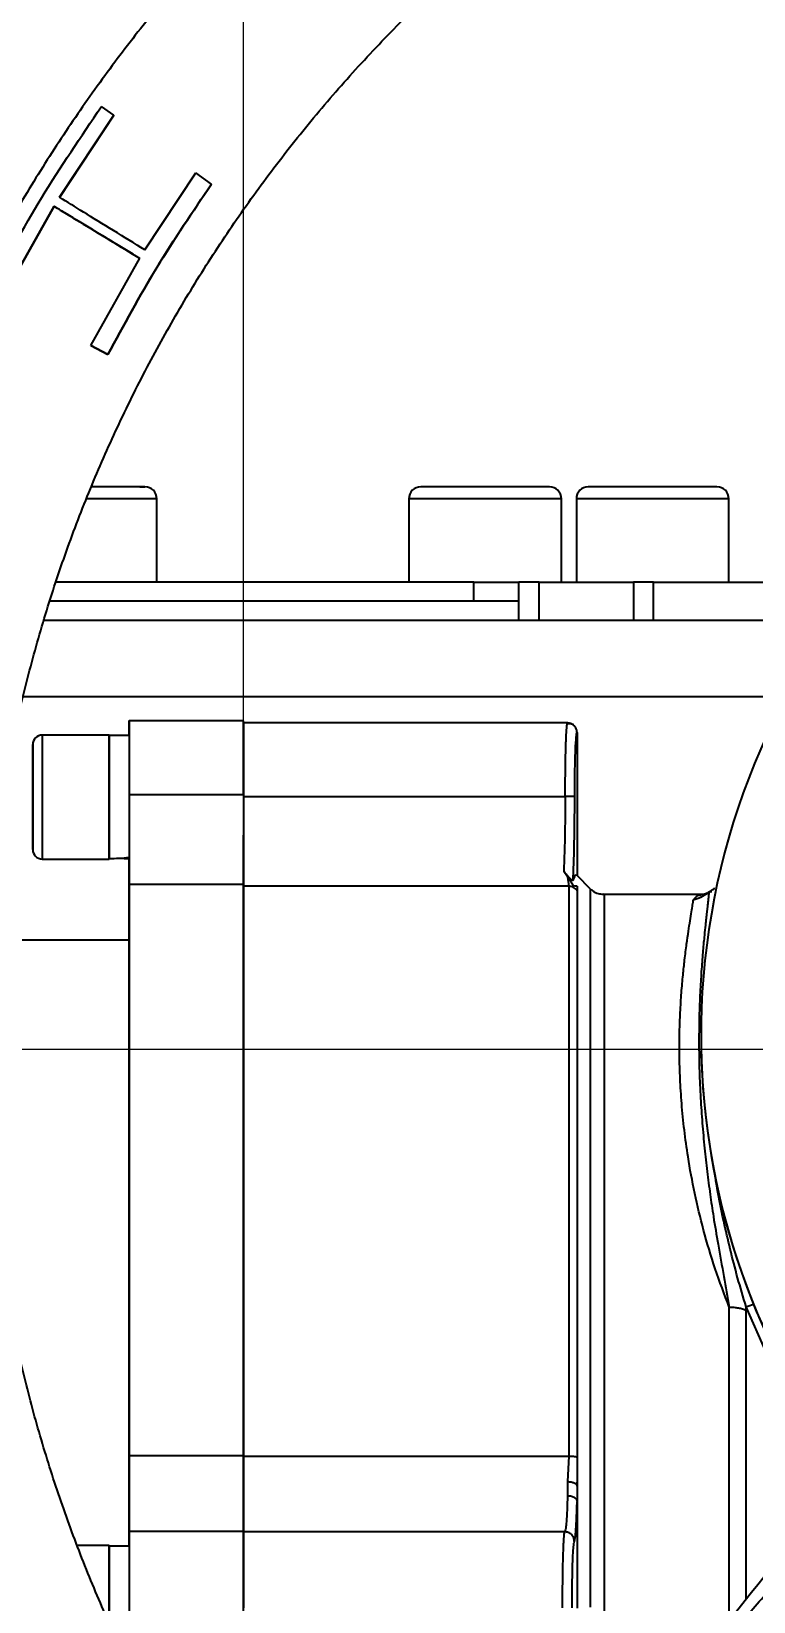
# Model space of a CAD drawing. Header units: millimetres. Extents: x 5659 to 7608, y 3628 to 5007.
# Drawn here: x 6334.6 to 6410.4, y 3950.8 to 4115.5 of the extents above; entities that cross this region are included whole.
import ezdxf

# ---------------------------------------------------------------- set-up
doc = ezdxf.new("R2010")
doc.units = ezdxf.units.MM
doc.layers.add('AM_5', color=3, linetype='Continuous', lineweight=25)
doc.styles.add('SLDTEXTSTYLE1', font='txt.shx', dxfattribs={"width": 0.7, "bigfont": 'gbcbig.shx'})
doc.dimstyles.new('SLDDIMSTYLE12$0', dxfattribs={"dimtxt": 12, "dimasz": 10, "dimexe": 0, "dimexo": 0.0625, "dimgap": 0.875, "dimtad": 1, "dimdec": 1, "dimlfac": 1.8, "dimrnd": 1e-09, "dimzin": 12, "dimdsep": 46, "dimtxsty": 'SLDTEXTSTYLE1', "dimcen": 0.09, "dimdle": 8.16, "dimclrd": 3, "dimclre": 3, "dimadec": 0, "dimazin": 3, "dimtfac": 1, "dimtdec": 1, "dimtofl": 0, "dimtmove": 0, "dimatfit": 3, "dimfxl": 0, "dimfrac": 2, "dimtolj": 1, "dimlwd": 5, "dimlwe": 5, "dimarcsym": 0})

# ---------------------------------------------------------------- blocks, each defined once
blk = doc.blocks.new('*D70')
at = {"layer": 'AM_5', "color": 3, "linetype": 'Continuous', "lineweight": 5, "transparency": 16777216}
for p, q in [((6356.85, 4043.24), (6356.85, 4184.45)), ((6469.77, 4184.45), (6366.85, 4184.45))]:
    blk.add_line(p, q, dxfattribs=at)
at = {"layer": 'AM_5', "color": 3, "lineweight": 5, "transparency": 16777216}
blk.add_line((6479.77, 4148.91), (6479.77, 4184.45), dxfattribs=at)
at = {"layer": 'AM_5', "color": 3, "transparency": 16777216}
for points in [[(6366.85, 4186.11), (6366.85, 4182.78), (6356.85, 4184.45)], [(6469.77, 4186.11), (6469.77, 4182.78), (6479.77, 4184.45)]]:
    blk.add_solid(points, dxfattribs=at)
at = {"layer": 'Defpoints', "color": 0, "transparency": 16777216}
for p in [(6356.85, 4184.45), (6479.77, 4148.85), (6356.85, 4043.18)]:
    blk.add_point(p, dxfattribs=at)
at = {"layer": 'AM_5', "color": 0, "transparency": 16777216, "insert": (6418.31, 4191.32), "char_height": 12, "attachment_point": 5, "style": 'SLDTEXTSTYLE1'}
blk.add_mtext('\\A1;123', dxfattribs=at)
blk = doc.blocks.new('*D71')
at = {"layer": 'AM_5', "color": 3, "linetype": 'Continuous', "lineweight": 5, "transparency": 16777216}
for p, q in [((6194.35, 3985.79), (6194.35, 4151.16)), ((6346.85, 4151.16), (6204.35, 4151.16))]:
    blk.add_line(p, q, dxfattribs=at)
at = {"layer": 'AM_5', "color": 3, "lineweight": 5, "transparency": 16777216}
blk.add_line((6356.85, 4040.96), (6356.85, 4151.16), dxfattribs=at)
at = {"layer": 'AM_5', "color": 3, "transparency": 16777216}
for points in [[(6204.35, 4152.82), (6204.35, 4149.49), (6194.35, 4151.16)], [(6346.85, 4152.82), (6346.85, 4149.49), (6356.85, 4151.16)]]:
    blk.add_solid(points, dxfattribs=at)
at = {"layer": 'Defpoints', "color": 0, "transparency": 16777216}
for p in [(6194.35, 4151.16), (6356.85, 4040.9), (6194.35, 3985.73)]:
    blk.add_point(p, dxfattribs=at)
at = {"layer": 'AM_5', "color": 0, "transparency": 16777216, "insert": (6275.6, 4158.03), "char_height": 12, "attachment_point": 5, "style": 'SLDTEXTSTYLE1'}
blk.add_mtext('\\A1;165', dxfattribs=at)
blk = doc.blocks.new('*D74')
at = {"layer": 'AM_5', "color": 3, "lineweight": 5, "transparency": 16777216}
blk.add_line((6435.56, 4008.71), (6285.22, 4008.71), dxfattribs=at)
at = {"layer": 'AM_5', "color": 3, "linetype": 'Continuous', "lineweight": 5, "transparency": 16777216}
for p, q in [((6285.22, 3998.71), (6285.22, 3777.09)), ((6414.85, 3767.09), (6285.22, 3767.09))]:
    blk.add_line(p, q, dxfattribs=at)
at = {"layer": 'AM_5', "color": 3, "transparency": 16777216}
for points in [[(6283.56, 3998.71), (6286.89, 3998.71), (6285.22, 4008.71)], [(6283.56, 3777.09), (6286.89, 3777.09), (6285.22, 3767.09)]]:
    blk.add_solid(points, dxfattribs=at)
at = {"layer": 'Defpoints', "color": 0, "transparency": 16777216}
for p in [(6435.62, 4008.71), (6285.22, 3767.09), (6414.92, 3767.09)]:
    blk.add_point(p, dxfattribs=at)
at = {"layer": 'AM_5', "color": 0, "transparency": 16777216, "insert": (6278.35, 3841), "char_height": 12, "attachment_point": 5, "rotation": 90, "style": 'SLDTEXTSTYLE1'}
blk.add_mtext('\\A1;245', dxfattribs=at)

msp = doc.modelspace()

# ---------------------------------------------------------------- linework, layer by layer
at = {"color": 7, "linetype": 'Continuous', "lineweight": 25}
for p, q in [((6343.248, 4106.689), (6341.959, 4107.594)), ((6337.561, 4098.074), (6343.248, 4106.689)), ((6343.248, 4106.687), (6337.561, 4098.071)), ((6343.248, 4106.689), (6343.248, 4106.687)), ((6346.514, 4092.56), (6351.843, 4100.634)), ((6353.505, 4099.46), (6351.843, 4100.634)), ((6353.505, 4099.46), (6353.505, 4099.454)), ((6331.567, 4087.511), (6336.985, 4097.132)), ((6336.985, 4097.13), (6331.567, 4087.509)), ((6336.985, 4097.13), (6336.985, 4097.132)), ((6340.838, 4082.549), (6345.974, 4091.678)), ((6340.838, 4082.544), (6340.838, 4082.549)), ((6340.838, 4082.549), (6342.631, 4081.586)), ((6342.631, 4081.58), (6340.838, 4082.544)), ((6342.631, 4081.586), (6342.631, 4081.58)), ((6347.774, 4066.465), (6340.381, 4066.465)), ((6347.774, 4057.715), (6347.774, 4066.465)), ((6374.201, 4066.465), (6374.201, 4057.715)), ((6390.201, 4066.465), (6374.201, 4066.465)), ((6390.201, 4057.715), (6390.201, 4066.465)), ((6391.774, 4066.465), (6391.774, 4057.715)), ((6407.774, 4066.465), (6391.774, 4066.465)), ((6407.774, 4057.715), (6407.774, 4066.465)), ((6381.005, 4057.715), (6337.17, 4057.715)), ((6381.005, 4055.715), (6381.005, 4057.715)), ((6381.005, 4057.715), (6385.736, 4057.715)), ((6385.736, 4053.715), (6385.736, 4057.715)), ((6387.857, 4057.715), (6385.736, 4057.715)), ((6387.857, 4053.715), (6387.857, 4057.715)), ((6387.857, 4057.715), (6397.757, 4057.715)), ((6397.757, 4057.715), (6397.757, 4053.715)), ((6399.878, 4057.715), (6397.757, 4057.715)), ((6399.878, 4053.715), (6399.878, 4057.715)), ((6399.878, 4057.715), (6415.417, 4057.715)), ((6381.005, 4055.715), (6336.521, 4055.715)), ((6385.736, 4055.715), (6381.005, 4055.715)), ((6333.731, 4045.715), (6413.786, 4045.715)), ((6356.851, 4043.181), (6344.851, 4043.181)), ((6390.854, 4042.948), (6356.851, 4042.948)), ((6390.806, 4042.795), (6390.851, 4042.948)), ((6391.305, 4042.841), (6391.229, 4042.836)), ((6342.751, 4041.681), (6335.751, 4041.681)), ((6344.851, 4041.621), (6342.751, 4041.621)), ((6391.851, 4041.948), (6391.851, 4026.948)), ((6334.751, 4035.181), (6334.751, 4038.181)), ((6334.751, 4038.181), (6334.751, 4038.181)), ((6334.751, 4038.181), (6334.751, 4035.181)), ((6334.751, 4035.181), (6334.751, 4032.181)), ((6334.751, 4032.181), (6334.751, 4035.181)), ((6334.751, 4035.181), (6334.751, 4035.181)), ((6344.851, 4035.461), (6356.851, 4035.461)), ((6356.851, 4035.246), (6390.605, 4035.246)), ((6334.751, 4032.181), (6334.751, 4032.181)), ((6342.751, 4030.841), (6342.751, 4028.741)), ((6335.751, 4028.681), (6342.751, 4028.681)), ((6344.851, 4028.741), (6344.851, 4028.856)), ((6390.446, 4027.417), (6390.851, 4026.862)), ((6390.851, 4026.862), (6390.918, 4026.765)), ((6390.851, 4026.862), (6390.851, 4026.786)), ((6390.851, 4026.786), (6390.985, 4025.827)), ((6390.918, 4026.765), (6391.452, 4025.854)), ((6393.266, 4025.534), (6391.848, 4026.952)), ((6356.851, 4026.025), (6344.852, 4026.025)), ((6390.985, 4025.827), (6356.851, 4025.827)), ((6404.826, 4024.948), (6394.68, 4024.948)), ((6405.763, 4025.257), (6405.85, 4025.264)), ((6405.85, 4025.264), (6405.972, 4025.274)), ((6406.063, 4025.484), (6406.055, 4025.378)), ((6344.851, 4020.181), (6329.856, 4020.181)), ((6404.852, 4010.406), (6404.852, 4010.393)), ((6409.584, 3981.378), (6409.583, 3981.708)), ((6411.665, 3977.048), (6409.583, 3981.708)), ((6344.852, 3966.114), (6356.852, 3966.114)), ((6356.852, 3966.044), (6390.986, 3966.044)), ((6390.986, 3966.044), (6390.852, 3963.392)), ((6391.852, 3965.94), (6391.852, 3962.919)), ((6391.776, 3963.1), (6391.852, 3962.919)), ((6391.783, 3963.092), (6391.853, 3963.294)), ((6391.852, 3962.919), (6391.852, 3963.291)), ((6391.852, 3962.919), (6391.852, 3961.313)), ((6391.852, 3961.313), (6391.852, 3950.113)), ((6356.852, 3958.176), (6344.852, 3958.176)), ((6390.563, 3958.126), (6356.852, 3958.126)), ((6342.752, 3956.681), (6339.44, 3956.681)), ((6344.852, 3956.621), (6342.752, 3956.621))]:
    msp.add_line(p, q, dxfattribs=at)
at = {"color": 7, "linetype": 'Continuous', "lineweight": 25, "flags": 128}
for points in [[(6344.851, 4041.621), (6344.851, 4042.423), (6344.851, 4042.989), (6344.851, 4043.181), (6344.851, 4042.989), (6344.851, 4042.423), (6344.851, 4041.51), (6344.851, 4040.293), (6344.851, 4038.831), (6344.851, 4037.195), (6344.851, 4035.461)], [(6356.851, 4035.461), (6356.851, 4037.195), (6356.851, 4038.831), (6356.851, 4040.293), (6356.851, 4041.51), (6356.851, 4042.423), (6356.851, 4042.989), (6356.851, 4043.181)], [(6335.751, 4041.681), (6335.751, 4041.582), (6335.751, 4041.149), (6335.751, 4040.395), (6335.751, 4039.359), (6335.751, 4038.098), (6335.751, 4036.68), (6335.751, 4035.181)], [(6342.751, 4041.681), (6342.751, 4041.582), (6342.751, 4041.149), (6342.751, 4040.395), (6342.751, 4039.359), (6342.751, 4038.098), (6342.751, 4036.68), (6342.751, 4035.181)], [(6342.751, 4028.741), (6342.751, 4028.917), (6342.751, 4029.436), (6342.751, 4030.268), (6342.751, 4031.37), (6342.751, 4032.68), (6342.751, 4034.126), (6342.751, 4035.63), (6342.751, 4037.11), (6342.751, 4038.484), (6342.751, 4039.678), (6342.751, 4040.625), (6342.751, 4041.275), (6342.751, 4041.592), (6342.751, 4041.621)], [(6335.751, 4035.181), (6335.751, 4033.682), (6335.751, 4032.264), (6335.751, 4031.003), (6335.751, 4029.967), (6335.751, 4029.213), (6335.751, 4028.78), (6335.751, 4028.681)], [(6342.751, 4035.181), (6342.751, 4033.682), (6342.751, 4032.264), (6342.751, 4031.003), (6342.751, 4029.967), (6342.751, 4029.213), (6342.751, 4028.78), (6342.751, 4028.681)], [(6344.851, 4035.461), (6344.851, 4033.814), (6344.851, 4032.222), (6344.851, 4030.728), (6344.851, 4029.374), (6344.851, 4028.198), (6344.851, 4027.231), (6344.852, 4026.5), (6344.852, 4026.025)], [(6356.851, 4035.461), (6356.851, 4033.814), (6356.851, 4032.222), (6356.851, 4030.728), (6356.851, 4029.374), (6356.851, 4028.198), (6356.851, 4027.231), (6356.851, 4026.5), (6356.851, 4026.025)], [(6344.851, 4026.025), (6344.851, 4026.5), (6344.851, 4027.231), (6344.851, 4028.198), (6344.851, 4028.741)], [(6344.851, 4020.181), (6344.851, 4021.221), (6344.851, 4023.163), (6344.851, 4024.767), (6344.851, 4026.025)], [(6344.852, 4026.025), (6344.852, 4024.767), (6344.852, 4023.163), (6344.852, 4021.221), (6344.852, 4018.951), (6344.852, 4016.362), (6344.852, 4013.467), (6344.852, 4010.28), (6344.852, 4006.814), (6344.852, 4003.086), (6344.852, 3999.113), (6344.852, 3994.914), (6344.852, 3990.508), (6344.852, 3985.915), (6344.852, 3981.157), (6344.852, 3976.256), (6344.852, 3971.234), (6344.852, 3966.114)], [(6356.852, 3966.114), (6356.852, 3971.234), (6356.852, 3976.256), (6356.852, 3981.157), (6356.852, 3985.915), (6356.852, 3990.508), (6356.852, 3994.914), (6356.852, 3999.113), (6356.852, 4003.086), (6356.852, 4006.814), (6356.852, 4010.28), (6356.852, 4013.467), (6356.852, 4016.362), (6356.852, 4018.951), (6356.852, 4021.221), (6356.852, 4023.163), (6356.852, 4024.767), (6356.851, 4026.025)], [(6390.985, 4025.827), (6390.986, 4024.579), (6390.986, 4022.986), (6390.986, 4021.055), (6390.986, 4018.795), (6390.986, 4016.216), (6390.986, 4013.331), (6390.986, 4010.152), (6390.986, 4006.694), (6390.986, 4002.975), (6390.986, 3999.009), (6390.986, 3994.817), (6390.986, 3990.417), (6390.986, 3985.83), (6390.986, 3981.077), (6390.986, 3976.179), (6390.986, 3971.161), (6390.986, 3966.044)], [(6391.851, 4025.849), (6391.851, 4025.791), (6391.851, 4025.73), (6391.851, 4025.669), (6391.851, 4025.605), (6391.851, 4025.541), (6391.851, 4025.474), (6391.851, 4025.407), (6391.851, 4025.337)], [(6391.851, 4025.337), (6391.852, 4024.098), (6391.852, 4022.515), (6391.852, 4020.596), (6391.852, 4018.351), (6391.852, 4015.788), (6391.852, 4012.922), (6391.852, 4009.763), (6391.852, 4006.328), (6391.852, 4002.632), (6391.852, 3998.693), (6391.852, 3994.527), (6391.852, 3990.156), (6391.852, 3985.598), (6391.852, 3980.876), (6391.852, 3976.01), (6391.852, 3971.024), (6391.852, 3965.94)], [(6393.266, 3950.227), (6393.266, 3955.38), (6393.266, 3960.507), (6393.266, 3965.585), (6393.266, 3970.59), (6393.266, 3975.499), (6393.266, 3980.289), (6393.266, 3984.939), (6393.266, 3989.425), (6393.266, 3993.727), (6393.266, 3997.826), (6393.266, 4001.702), (6393.266, 4005.338), (6393.266, 4008.715), (6393.266, 4011.819), (6393.266, 4014.635), (6393.266, 4017.151), (6393.266, 4019.353), (6393.266, 4021.232), (6393.266, 4022.78), (6393.266, 4023.989), (6393.266, 4024.853), (6393.266, 4025.369), (6393.266, 4025.534)], [(6394.68, 4024.948), (6394.68, 4024.91), (6394.68, 4024.57), (6394.68, 4023.882), (6394.68, 4022.848), (6394.68, 4021.472), (6394.68, 4019.763), (6394.68, 4017.727), (6394.68, 4015.374), (6394.68, 4012.715), (6394.68, 4009.762), (6394.68, 4006.53), (6394.68, 4003.033), (6394.68, 3999.288), (6394.68, 3995.313), (6394.68, 3991.125), (6394.68, 3986.744), (6394.68, 3982.192), (6394.68, 3977.489), (6394.68, 3972.657), (6394.68, 3967.718), (6394.68, 3962.697), (6394.68, 3957.616), (6394.68, 3952.499), (6394.68, 3947.371)], [(6344.852, 3956.621), (6344.852, 3960.143), (6344.852, 3965.061), (6344.852, 3969.902), (6344.852, 3974.643), (6344.852, 3979.26), (6344.852, 3983.728), (6344.852, 3988.026), (6344.852, 3992.13), (6344.852, 3996.021), (6344.852, 3999.678), (6344.852, 4003.083), (6344.852, 4006.219), (6344.852, 4009.069), (6344.852, 4011.618), (6344.852, 4013.855), (6344.852, 4015.767), (6344.852, 4017.345), (6344.852, 4018.581), (6344.851, 4019.468), (6344.851, 4020.003), (6344.851, 4020.181)], [(6407.816, 3948.856), (6407.816, 3951.861), (6407.816, 3956.994), (6407.816, 3962.094), (6407.816, 3967.137), (6407.816, 3972.099), (6407.816, 3976.957), (6407.816, 3981.688)], [(6409.584, 3951.076), (6409.584, 3951.084), (6409.584, 3956.296), (6409.584, 3961.476), (6409.584, 3966.6), (6409.584, 3971.641), (6409.584, 3976.576), (6409.584, 3981.378)], [(6344.852, 3966.114), (6344.852, 3964.524), (6344.852, 3963.035), (6344.852, 3961.687), (6344.852, 3960.518), (6344.852, 3959.559), (6344.852, 3958.837), (6344.852, 3958.371), (6344.852, 3958.176)], [(6356.852, 3966.114), (6356.852, 3964.524), (6356.852, 3963.035), (6356.852, 3961.687), (6356.852, 3960.518), (6356.852, 3959.559), (6356.852, 3958.837), (6356.852, 3958.371), (6356.852, 3958.176)], [(6390.852, 3963.392), (6390.852, 3963.199), (6390.852, 3963.009), (6390.852, 3962.822), (6390.852, 3962.637), (6390.852, 3962.454), (6390.852, 3962.275), (6390.852, 3962.098), (6390.852, 3961.924)], [(6344.852, 3958.176), (6344.852, 3957.923), (6344.852, 3957.3), (6344.852, 3956.334), (6344.852, 3955.074), (6344.852, 3953.58), (6344.852, 3951.922), (6344.852, 3950.181), (6344.852, 3948.44), (6344.852, 3946.782), (6344.852, 3945.288), (6344.852, 3944.207)], [(6356.852, 3942.186), (6356.852, 3942.439), (6356.852, 3943.062), (6356.852, 3944.027), (6356.852, 3945.288), (6356.852, 3946.782), (6356.852, 3948.44), (6356.852, 3950.181), (6356.852, 3951.922), (6356.852, 3953.58), (6356.852, 3955.074), (6356.852, 3956.334), (6356.852, 3957.3), (6356.852, 3957.923), (6356.852, 3958.176)], [(6342.752, 3956.681), (6342.752, 3956.637), (6342.752, 3956.289), (6342.752, 3955.612), (6342.752, 3954.642), (6342.752, 3953.431), (6342.752, 3952.045), (6342.752, 3950.559), (6342.752, 3949.052), (6342.752, 3948.608)], [(6342.752, 3948.625), (6342.752, 3949.572), (6342.752, 3951.078), (6342.752, 3952.534), (6342.752, 3953.862), (6342.752, 3954.988), (6342.752, 3955.852), (6342.752, 3956.406), (6342.752, 3956.619), (6342.752, 3956.621)]]:
    msp.add_lwpolyline(points, dxfattribs=at)
at = {"color": 7, "linetype": 'Continuous', "lineweight": 25}
for centre, radius, start, end in [((6346.524, 4066.465), 1.25, 0, 90), ((6375.451, 4066.465), 1.25, 90, 180), ((6388.951, 4066.465), 1.25, 0, 90), ((6393.024, 4066.465), 1.25, 90, 180), ((6406.524, 4066.465), 1.25, 0, 90), ((6479.852, 4010.215), 75, 130.5515, 212.46111), ((6335.751, 4040.681), 1, 90, 180), ((6335.751, 4029.681), 1, 180, 270), ((6479.852, 4010.202), 75, 179.85416, 214.67082), ((6398.546, 4011), 31.302, 290.645, 292.15846)]:
    msp.add_arc(centre, radius, start, end, dxfattribs=at)
for centre, start_param, end_param in [((6342.751, 4035.181), 4.712389, 4.9017857), ((6344.851, 4035.181), 4.6181166, 4.712389)]:
    msp.add_ellipse(centre, major_axis=(11.154, 0), ratio=0.5773485, start_param=start_param, end_param=end_param, dxfattribs=at)
for points, knots in [([(6479.419, 3839.983), (6481.979, 3840.008), (6485.56, 3840.043), (6490.829, 3840.322), (6495.293, 3840.657), (6500.609, 3841.223), (6506.178, 3841.996), (6511.992, 3843.006), (6517.963, 3844.262), (6524.039, 3845.773), (6530.177, 3847.543), (6536.342, 3849.578), (6542.506, 3851.877), (6548.643, 3854.442), (6554.731, 3857.273), (6560.75, 3860.366), (6566.683, 3863.721), (6572.512, 3867.333), (6578.222, 3871.199), (6583.797, 3875.313), (6589.225, 3879.67), (6594.49, 3884.264), (6599.582, 3889.089), (6604.487, 3894.137), (6609.193, 3899.4), (6613.691, 3904.87), (6617.969, 3910.538), (6622.018, 3916.395), (6625.828, 3922.432), (6629.389, 3928.637), (6632.695, 3935.002), (6635.735, 3941.515), (6638.505, 3948.164), (6640.995, 3954.938), (6643.2, 3961.826), (6645.115, 3968.815), (6646.734, 3975.892), (6648.051, 3983.046), (6649.064, 3990.263), (6649.769, 3997.53), (6650.162, 4004.834), (6650.241, 4012.162), (6650.004, 4019.5), (6649.449, 4026.835), (6648.577, 4034.153), (6647.387, 4041.44), (6645.879, 4048.682), (6644.054, 4055.867), (6641.913, 4062.98), (6639.459, 4070.007), (6636.695, 4076.936), (6633.622, 4083.752), (6630.245, 4090.443), (6626.567, 4096.995), (6622.594, 4103.395), (6618.329, 4109.63), (6613.777, 4115.688), (6608.945, 4121.556), (6603.838, 4127.223), (6598.462, 4132.675), (6593.015, 4137.723), (6587.542, 4142.375), (6582.083, 4146.645), (6576.458, 4150.687), (6570.677, 4154.495), (6564.75, 4158.064), (6558.687, 4161.386), (6552.501, 4164.456), (6546.205, 4167.269), (6539.811, 4169.821), (6533.336, 4172.107), (6526.798, 4174.124), (6520.223, 4175.866), (6513.65, 4177.331), (6507.157, 4178.513), (6500.867, 4179.41), (6495.343, 4179.993), (6490.461, 4180.361), (6485.636, 4180.6), (6479.662, 4180.718), (6474.145, 4180.607), (6468.876, 4180.335), (6464.412, 4179.998), (6459.096, 4179.433), (6453.527, 4178.66), (6447.713, 4177.65), (6441.742, 4176.393), (6435.666, 4174.883), (6429.528, 4173.112), (6423.363, 4171.078), (6417.199, 4168.778), (6411.062, 4166.213), (6404.974, 4163.383), (6398.955, 4160.289), (6393.022, 4156.934), (6387.193, 4153.322), (6381.483, 4149.457), (6375.907, 4145.343), (6370.48, 4140.985), (6365.214, 4136.391), (6360.123, 4131.567), (6355.218, 4126.519), (6350.511, 4121.256), (6346.014, 4115.786), (6341.735, 4110.118), (6337.687, 4104.261), (6333.877, 4098.224), (6330.315, 4092.018), (6327.011, 4085.653), (6323.968, 4079.141), (6321.206, 4072.49), (6318.869, 4066.208), (6317.59, 4062.103), (6317.027, 4060.294)], [0, 0, 0, 0, 0.0102074, 0.014274, 0.021037, 0.0280561, 0.0355867, 0.0434511, 0.0515783, 0.0599113, 0.0684099, 0.0770439, 0.085791, 0.0946336, 0.1035582, 0.112554, 0.1216124, 0.1307262, 0.1398897, 0.1490979, 0.1583469, 0.1676331, 0.1769537, 0.1863062, 0.1956884, 0.2050985, 0.2145348, 0.2239961, 0.233481, 0.2429885, 0.2525178, 0.262068, 0.2716385, 0.2812287, 0.2908382, 0.3004664, 0.3101132, 0.3197782, 0.3294613, 0.3391624, 0.3488814, 0.3586183, 0.3683733, 0.3781464, 0.387938, 0.3977483, 0.4075776, 0.4174265, 0.4272956, 0.4371854, 0.4470968, 0.4570307, 0.4669882, 0.4769704, 0.486979, 0.4970156, 0.5070822, 0.5171812, 0.5273154, 0.5374882, 0.5477037, 0.5569145, 0.5661226, 0.5753266, 0.5845258, 0.5937191, 0.6029052, 0.6120821, 0.6212471, 0.6303962, 0.6395236, 0.6486197, 0.6576679, 0.6666375, 0.6754633, 0.6839789, 0.6919633, 0.6976055, 0.7035012, 0.7112199, 0.7214273, 0.7254939, 0.7322569, 0.739276, 0.7468066, 0.754671, 0.7627982, 0.7711312, 0.7796298, 0.7882638, 0.7970109, 0.8058535, 0.8147781, 0.8237739, 0.8328323, 0.8419461, 0.8511096, 0.8603178, 0.8695668, 0.878853, 0.8881736, 0.8975261, 0.9069083, 0.9163184, 0.9257547, 0.935216, 0.9447009, 0.9542084, 0.9637377, 0.9732879, 0.9828584, 0.9924486, 1, 1, 1, 1]), ([(6371.268, 3906.391), (6370.307, 3907.391), (6367.818, 3909.984), (6364.036, 3914.397), (6359.905, 3919.6), (6356.004, 3925.005), (6352.334, 3930.592), (6348.908, 3936.353), (6345.734, 3942.276), (6342.82, 3948.352), (6340.176, 3954.566), (6337.807, 3960.909), (6335.723, 3967.366), (6333.928, 3973.925), (6332.428, 3980.573), (6331.229, 3987.297), (6330.335, 3994.083), (6329.749, 4000.917), (6329.476, 4007.785), (6329.517, 4014.672), (6329.874, 4021.565), (6330.55, 4028.449), (6331.543, 4035.309), (6332.854, 4042.131), (6334.483, 4048.9), (6336.429, 4055.602), (6338.689, 4062.221), (6341.261, 4068.745), (6344.142, 4075.158), (6347.328, 4081.445), (6350.816, 4087.594), (6354.601, 4093.59), (6358.677, 4099.419), (6363.04, 4105.068), (6367.684, 4110.524), (6372.603, 4115.773), (6377.612, 4120.629), (6382.667, 4125.101), (6387.726, 4129.199), (6392.952, 4133.075), (6398.346, 4136.706), (6402.822, 4139.504), (6405.547, 4141), (6406.373, 4141.454)], [0, 0, 0, 0, 0.0151775, 0.0393292, 0.0635604, 0.0878663, 0.1122429, 0.1366868, 0.161195, 0.1857649, 0.2103945, 0.2350819, 0.2598255, 0.2846241, 0.3094766, 0.3343824, 0.3593409, 0.3843518, 0.409415, 0.4345306, 0.4596989, 0.4849206, 0.5101965, 0.5355275, 0.5609152, 0.5863611, 0.6118672, 0.6374358, 0.6630699, 0.6887726, 0.714548, 0.7404006, 0.7663359, 0.7923603, 0.8184816, 0.8447092, 0.8710544, 0.8948026, 0.918543, 0.942272, 0.9659875, 0.9896862, 1, 1, 1, 1]), ([(6330.177, 4088.252), (6331.964, 4091.548), (6335.565, 4098.194), (6339.816, 4104.444), (6341.959, 4107.594)], [0, 0, 0, 0, 0.4959948, 1, 1, 1, 1]), ([(6342.631, 4081.586), (6344.288, 4084.65), (6347.61, 4090.792), (6351.537, 4096.566), (6353.505, 4099.46)], [0, 0, 0, 0, 0.498853, 1, 1, 1, 1]), ([(6353.505, 4099.454), (6351.542, 4096.567), (6347.614, 4090.793), (6344.292, 4084.651), (6342.631, 4081.58)], [0, 0, 0, 0, 0.4999997, 1, 1, 1, 1]), ([(6336.985, 4097.132), (6337.844, 4096.611), (6339.563, 4095.571), (6342.797, 4093.608), (6344.936, 4092.308), (6345.974, 4091.678)], [0, 0, 0, 0, 0.3398837, 0.6797674, 1, 1, 1, 1]), ([(6345.974, 4091.673), (6345.046, 4092.237), (6343.19, 4093.367), (6340.274, 4095.137), (6338.213, 4096.386), (6337.237, 4096.977), (6336.985, 4097.13)], [0, 0, 0, 0, 0.2986442, 0.5972884, 0.8959326, 1, 1, 1, 1]), ([(6346.514, 4092.56), (6345.415, 4093.238), (6343.218, 4094.593), (6340.016, 4096.565), (6338.363, 4097.581), (6337.561, 4098.074)], [0, 0, 0, 0, 0.3399037, 0.6798075, 1, 1, 1, 1]), ([(6345.98, 4067.715), (6346.131, 4067.715), (6346.442, 4067.715), (6346.569, 4067.715), (6346.43, 4067.715), (6345.893, 4067.715), (6344.663, 4067.715), (6342.846, 4067.715), (6341.516, 4067.715), (6340.98, 4067.715), (6340.89, 4067.715)], [0, 0, 0, 0, 0.07145212, 0.14636661, 0.2212811, 0.29463884, 0.43091107, 0.56718331, 0.64054105, 0.65515156, 0.65515156, 0.65515156, 0.65515156]), ([(6345.98, 4067.715), (6346.135, 4067.715), (6346.453, 4067.715), (6346.5, 4067.715), (6346.524, 4067.715)], [0, 0, 0, 0, 0.48817227, 1, 1, 1, 1]), ([(6382.201, 4067.715), (6380.41, 4067.715), (6378.693, 4067.715), (6376.162, 4067.715), (6375.451, 4067.715), (6375.451, 4067.715)], [0, 0, 0, 0, 0.5, 0.5, 1, 1, 1, 1]), ([(6388.951, 4067.715), (6388.951, 4067.715), (6388.239, 4067.715), (6385.708, 4067.715), (6383.991, 4067.715), (6382.201, 4067.715)], [0, 0, 0, 0, 0.5, 0.5, 1, 1, 1, 1]), ([(6406.524, 4067.715), (6403.603, 4067.715), (6402.4, 4067.715), (6399.782, 4067.715), (6398.424, 4067.715), (6395.958, 4067.715), (6394.903, 4067.715), (6393.42, 4067.715), (6393.024, 4067.715), (6393.024, 4067.715)], [0, 0, 0, 0, 0.25, 0.25, 0.5, 0.5, 0.75, 0.75, 1, 1, 1, 1]), ([(6335.903, 4053.715), (6337.277, 4053.715), (6342.356, 4053.715), (6351.083, 4053.715), (6361.973, 4053.715), (6372.581, 4053.715), (6382.914, 4053.715), (6392.941, 4053.715), (6400.295, 4053.715), (6404.158, 4053.715), (6404.906, 4053.715), (6404.906, 4053.715), (6404.906, 4053.715), (6404.906, 4053.715), (6408.721, 4053.715), (6412.536, 4053.715), (6416.35, 4053.715)], [0.53953641, 0.53953641, 0.53953641, 0.53953641, 0.56595073, 0.63717085, 0.70731845, 0.77672255, 0.84532766, 0.91392969, 0.98333386, 1, 1, 1, 1.00000011, 1.00000011, 1.00000011, 1.08499559, 1.08499559, 1.08499559, 1.08499559]), ([(6356.851, 4039.181), (6356.851, 4039.71), (6356.851, 4041.115), (6356.851, 4042.526), (6356.851, 4043.152), (6356.851, 4042.556), (6356.851, 4040.859), (6356.851, 4038.302), (6356.851, 4036.264), (6356.851, 4035.246)], [0, 0, 0, 0, 0.0913546, 0.2427955, 0.3942364, 0.5456773, 0.6971182, 0.8485591, 1, 1, 1, 1]), ([(6390.605, 4035.246), (6390.61, 4036.245), (6390.617, 4037.768), (6390.648, 4039.57), (6390.675, 4040.624), (6390.703, 4041.394), (6390.73, 4041.955), (6390.761, 4042.425), (6390.787, 4042.739), (6390.803, 4042.785), (6390.806, 4042.795)], [0, 0, 0, 0, 0.2760057, 0.4208286, 0.5697938, 0.6577349, 0.7519319, 0.8523835, 0.9699543, 1, 1, 1, 1]), ([(6391.46, 4042.742), (6391.351, 4042.803), (6391.132, 4042.924), (6390.904, 4042.852), (6390.79, 4042.817)], [0, 0, 0, 0, 0.5000607, 1, 1, 1, 1]), ([(6391.851, 4041.948), (6391.846, 4042.031), (6391.836, 4042.167), (6391.751, 4042.411), (6391.61, 4042.623), (6391.404, 4042.79), (6391.167, 4042.915), (6390.975, 4042.935), (6390.851, 4042.948)], [0, 0, 0, 0, 0.1588789, 0.2582631, 0.4929187, 0.6354431, 0.7631225, 1, 1, 1, 1]), ([(6391.605, 4035.209), (6391.609, 4036.108), (6391.619, 4037.905), (6391.676, 4040.135), (6391.757, 4041.676), (6391.82, 4041.857), (6391.851, 4041.948)], [0, 0, 0, 0, 0.2501077, 0.500057, 0.7500217, 1, 1, 1, 1]), ([(6334.751, 4035.181), (6334.751, 4035.873), (6334.751, 4036.937), (6334.751, 4038.218), (6334.751, 4039.098), (6334.751, 4039.812), (6334.751, 4040.477), (6334.751, 4040.814), (6334.751, 4040.477), (6334.751, 4039.812), (6334.751, 4039.098), (6334.751, 4038.218), (6334.751, 4036.937), (6334.751, 4035.873), (6334.751, 4035.181)], [0, 0, 0, 0, 0.1197284, 0.1841803, 0.25, 0.3158197, 0.3802716, 0.5, 0.6197284, 0.6841803, 0.75, 0.8158197, 0.8802716, 1, 1, 1, 1]), ([(6334.751, 4035.181), (6334.751, 4034.489), (6334.751, 4033.425), (6334.751, 4032.144), (6334.751, 4031.264), (6334.751, 4030.55), (6334.751, 4029.885), (6334.751, 4029.548), (6334.751, 4029.885), (6334.751, 4030.55), (6334.751, 4031.264), (6334.751, 4032.144), (6334.751, 4033.425), (6334.751, 4034.489), (6334.751, 4035.181)], [0, 0, 0, 0, 0.1197284, 0.1841803, 0.25, 0.3158197, 0.3802716, 0.5, 0.6197284, 0.6841803, 0.75, 0.8158197, 0.8802716, 1, 1, 1, 1]), ([(6390.605, 4035.246), (6390.602, 4034.475), (6390.596, 4032.939), (6390.563, 4030.835), (6390.512, 4028.905), (6390.469, 4027.934), (6390.446, 4027.417)], [0, 0, 0, 0, 0.2506921, 0.4999756, 0.7341816, 1, 1, 1, 1]), ([(6391.605, 4035.209), (6391.587, 4035.213), (6391.55, 4035.223), (6391.316, 4035.235), (6390.984, 4035.244), (6390.728, 4035.245), (6390.605, 4035.246)], [0, 0, 0, 0, 0.2411176, 0.5007863, 0.7600163, 1, 1, 1, 1]), ([(6391.435, 4026.471), (6391.461, 4027.056), (6391.509, 4028.124), (6391.56, 4030.287), (6391.595, 4032.621), (6391.602, 4034.352), (6391.605, 4035.209)], [0, 0, 0, 0, 0.273586, 0.4989614, 0.7520122, 1, 1, 1, 1]), ([(6356.851, 4025.759), (6356.851, 4026.097), (6356.851, 4026.773), (6356.851, 4028.77), (6356.851, 4030.468), (6356.851, 4031.181)], [0, 0, 0, 0, 0.3672319, 0.7344637, 1, 1, 1, 1]), ([(6391.435, 4026.471), (6391.419, 4026.452), (6391.396, 4026.424), (6391.288, 4026.477), (6391.213, 4026.536), (6391.17, 4026.573), (6391.124, 4026.615), (6391.071, 4026.666), (6391.013, 4026.726), (6390.918, 4026.83), (6390.704, 4027.082), (6390.557, 4027.273), (6390.446, 4027.417)], [0, 0, 0, 0, 0.2758897, 0.3906432, 0.4181773, 0.4457112, 0.473391, 0.5004309, 0.5336748, 0.5731897, 0.6768135, 1, 1, 1, 1]), ([(6390.918, 4026.765), (6390.913, 4026.769), (6390.904, 4026.776), (6390.889, 4026.784), (6390.877, 4026.787), (6390.868, 4026.788), (6390.859, 4026.788), (6390.854, 4026.787), (6390.851, 4026.786)], [0, 0, 0, 0, 0.3414904, 0.6007021, 0.7070146, 0.8042158, 0.8993656, 1, 1, 1, 1]), ([(6391.844, 4026.948), (6391.777, 4026.982), (6391.641, 4027.052), (6391.504, 4026.667), (6391.435, 4026.471)], [0, 0, 0, 0, 0.4907872, 1, 1, 1, 1]), ([(6356.851, 4007.219), (6356.851, 4008.046), (6356.851, 4010.577), (6356.851, 4014.222), (6356.851, 4018.134), (6356.851, 4021.372), (6356.851, 4024.004), (6356.851, 4025.174), (6356.851, 4025.759)], [0, 0, 0, 0, 0.0885631, 0.2708505, 0.4531379, 0.6354253, 0.8177126, 1, 1, 1, 1]), ([(6391.851, 4025.849), (6391.831, 4025.85), (6391.796, 4025.852), (6391.555, 4025.853), (6391.452, 4025.854)], [0, 0, 0, 0, 0.5721967, 1, 1, 1, 1]), ([(6394.686, 4024.98), (6394.54, 4024.977), (6394.176, 4024.969), (6393.706, 4025.164), (6393.448, 4025.388), (6393.354, 4025.47)], [0, 0, 0, 0, 0.2989295, 0.743168, 1, 1, 1, 1]), ([(6404.047, 4024.415), (6404.315, 4024.495), (6404.856, 4024.655), (6405.303, 4024.955), (6405.528, 4025.106)], [0, 0, 0, 0, 0.49602756, 1, 1, 1, 1]), ([(6404.047, 4024.415), (6404.201, 4024.58), (6404.49, 4024.89), (6404.719, 4024.922), (6404.826, 4024.937)], [0, 0, 0, 0, 0.5314607, 1, 1, 1, 1]), ([(6405.666, 4025.2), (6405.663, 4025.145), (6405.657, 4025.032), (6405.637, 4024.789), (6405.607, 4024.48), (6405.567, 4024.097), (6405.516, 4023.633), (6405.456, 4023.082), (6405.387, 4022.457), (6405.302, 4021.673), (6405.192, 4020.603), (6405.051, 4019.097), (6404.9, 4017.204), (6404.764, 4015.002), (6404.661, 4012.461), (6404.621, 4009.595), (6404.665, 4006.596), (6404.787, 4003.736), (6404.97, 4001.034), (6405.203, 3998.462), (6405.482, 3995.96), (6405.795, 3993.566), (6406.172, 3991.025), (6406.652, 3988.158), (6407.23, 3984.987), (6407.625, 3982.763), (6407.816, 3981.688)], [0, 0, 0, 0, 0.0257976, 0.0525021, 0.0801114, 0.1086272, 0.1380565, 0.1683988, 0.199647, 0.2289254, 0.270324, 0.3238538, 0.3815482, 0.4374253, 0.4959393, 0.5596207, 0.6187306, 0.6691438, 0.7133369, 0.7562168, 0.7942673, 0.8305957, 0.8651667, 0.9070886, 0.9551301, 1, 1, 1, 1]), ([(6405.674, 4025.214), (6405.558, 4025.142), (6405.291, 4024.976), (6404.994, 4024.958), (6404.825, 4024.949)], [0, 0, 0, 0, 0.4312617, 1, 1, 1, 1]), ([(6405.528, 4025.106), (6405.548, 4025.121), (6405.574, 4025.14), (6405.624, 4025.173), (6405.649, 4025.189), (6405.66, 4025.197), (6405.666, 4025.2)], [0, 0, 0, 0, 0.6302652, 0.8372339, 0.9218731, 1, 1, 1, 1]), ([(6405.763, 4025.257), (6405.747, 4025.248), (6405.714, 4025.229), (6405.682, 4025.21), (6405.666, 4025.2)], [0, 0, 0, 0, 0.50159174, 1, 1, 1, 1]), ([(6406.286, 4025.584), (6406.223, 4025.564), (6406.146, 4025.54), (6405.967, 4025.398), (6405.9, 4025.347), (6405.854, 4025.314), (6405.82, 4025.292), (6405.79, 4025.273), (6405.772, 4025.262), (6405.763, 4025.257)], [0, 0, 0, 0, 0.6868052, 0.8406552, 0.9106307, 0.9556871, 0.9798152, 0.9899237, 1, 1, 1, 1]), ([(6407.816, 3981.688), (6407.306, 3983.034), (6406.275, 3985.755), (6405.094, 3989.744), (6404.149, 3993.67), (6403.509, 3997.159), (6403.078, 4000.294), (6402.808, 4003.038), (6402.648, 4005.662), (6402.58, 4008.175), (6402.593, 4010.484), (6402.671, 4012.672), (6402.795, 4014.676), (6402.955, 4016.509), (6403.141, 4018.22), (6403.338, 4019.76), (6403.535, 4021.118), (6403.71, 4022.243), (6403.859, 4023.171), (6403.978, 4023.916), (6404.025, 4024.252), (6404.047, 4024.415)], [0, 0, 0, 0, 0.061871, 0.1250645, 0.1864714, 0.2501378, 0.2985674, 0.3490617, 0.3985754, 0.4478077, 0.5000979, 0.5463983, 0.5979911, 0.6485796, 0.6949368, 0.750549, 0.802481, 0.8511011, 0.9012638, 0.9521004, 1, 1, 1, 1]), ([(6356.852, 3954.181), (6356.852, 3955.968), (6356.852, 3960.903), (6356.852, 3968.843), (6356.852, 3977.812), (6356.852, 3986.3), (6356.852, 3994.167), (6356.852, 4001.277), (6356.852, 4007.51), (6356.852, 4012.755), (6356.852, 4016.933), (6356.852, 4019.94), (6356.851, 4021.831), (6356.851, 4022.056), (6356.851, 4022.167)], [0, 0, 0, 0, 0.0491193, 0.1356914, 0.2222635, 0.3088355, 0.3954076, 0.4819796, 0.5685517, 0.6551237, 0.7416958, 0.8282679, 0.9148399, 1, 1, 1, 1]), ([(6309.549, 4011.475), (6309.533, 4010.483), (6309.477, 4007.044), (6309.713, 4001.155), (6310.252, 3993.821), (6311.128, 3986.503), (6312.318, 3979.216), (6313.826, 3971.973), (6315.651, 3964.789), (6317.791, 3957.676), (6320.245, 3950.648), (6323.01, 3943.72), (6326.083, 3936.903), (6329.46, 3930.213), (6333.138, 3923.661), (6337.111, 3917.261), (6341.376, 3911.026), (6345.927, 3904.967), (6350.759, 3899.099), (6355.866, 3893.433), (6361.243, 3887.98), (6366.69, 3882.933), (6372.163, 3878.28), (6377.621, 3874.011), (6383.246, 3869.969), (6389.028, 3866.16), (6394.955, 3862.592), (6401.018, 3859.27), (6407.203, 3856.2), (6413.5, 3853.386), (6419.894, 3850.834), (6426.369, 3848.548), (6432.907, 3846.532), (6439.482, 3844.789), (6446.054, 3843.325), (6452.548, 3842.143), (6458.838, 3841.246), (6464.361, 3840.662), (6469.244, 3840.296), (6474.068, 3840.049), (6477.483, 3840.007), (6479.419, 3839.983)], [0, 0, 0, 0, 0.0110977, 0.0384563, 0.065866, 0.0933273, 0.120841, 0.1484084, 0.1760305, 0.2037091, 0.231446, 0.2592434, 0.2871039, 0.3150305, 0.3430267, 0.3710966, 0.3992451, 0.4274777, 0.4558012, 0.4842235, 0.512754, 0.5414043, 0.5672369, 0.5930617, 0.6188752, 0.6446752, 0.6704587, 0.6962218, 0.7219592, 0.7476632, 0.7733229, 0.7989215, 0.8244321, 0.8498086, 0.8749648, 0.8997175, 0.9236002, 0.9459932, 0.9618174, 0.9783523, 1, 1, 1, 1]), ([(6409.583, 3981.708), (6409.278, 3982.736), (6408.664, 3984.809), (6407.895, 3987.787), (6407.114, 3991.192), (6406.58, 3993.8), (6406.354, 3995.342), (6406.324, 3995.544)], [0, 0, 0, 0, 0.2086078, 0.4204927, 0.6329881, 0.9518433, 1, 1, 1, 1]), ([(6408.231, 3947.673), (6409.346, 3948.954), (6411.577, 3951.517), (6415.119, 3955.515), (6418.761, 3959.582), (6421.244, 3962.311), (6422.489, 3963.68)], [0, 0, 0, 0, 0.2492462, 0.4987214, 0.7485201, 1, 1, 1, 1]), ([(6390.852, 3961.924), (6390.834, 3961.406), (6390.797, 3960.323), (6390.73, 3959.2), (6390.65, 3958.361), (6390.595, 3958.211), (6390.563, 3958.126)], [0, 0, 0, 0, 0.238827, 0.4998504, 0.7147809, 1, 1, 1, 1]), ([(6390.852, 3961.924), (6390.95, 3961.917), (6391.128, 3961.905), (6391.363, 3961.837), (6391.593, 3961.729), (6391.758, 3961.58), (6391.839, 3961.423), (6391.848, 3961.346), (6391.852, 3961.313)], [0, 0, 0, 0, 0.1897895, 0.3410336, 0.4929318, 0.7407571, 0.8890122, 1, 1, 1, 1]), ([(6391.563, 3957.126), (6391.592, 3957.208), (6391.649, 3957.37), (6391.728, 3958.294), (6391.798, 3959.596), (6391.834, 3960.741), (6391.852, 3961.313)], [0, 0, 0, 0, 0.2593689, 0.5184047, 0.7594263, 1, 1, 1, 1]), ([(6390.328, 3950.147), (6390.33, 3951.01), (6390.335, 3952.768), (6390.377, 3955.256), (6390.435, 3956.911), (6390.501, 3957.892), (6390.541, 3958.041), (6390.563, 3958.126)], [0, 0, 0, 0, 0.2106334, 0.4294058, 0.679371, 0.8166918, 1, 1, 1, 1]), ([(6391.563, 3957.126), (6391.549, 3957.252), (6391.529, 3957.445), (6391.404, 3957.678), (6391.275, 3957.838), (6391.115, 3957.967), (6390.882, 3958.092), (6390.689, 3958.112), (6390.563, 3958.126)], [0, 0, 0, 0, 0.2394737, 0.3683715, 0.5, 0.6316285, 0.7605263, 1, 1, 1, 1]), ([(6391.327, 3950.145), (6391.33, 3951.042), (6391.337, 3952.834), (6391.392, 3955.111), (6391.469, 3956.736), (6391.532, 3956.996), (6391.563, 3957.126)], [0, 0, 0, 0, 0.2498695, 0.4997255, 0.7497355, 1, 1, 1, 1]), ([(6391.659, 3928.602), (6396.076, 3934.138), (6403.962, 3944.023), (6411.896, 3953.97), (6415.388, 3958.346)], [0, 0, 0, 0, 0.5600004, 1, 1, 1, 1])]:
    msp.add_open_spline(points, degree=3, knots=knots, dxfattribs=at)
for points in [[(6356.851, 4035.246), (6356.851, 4034.142), (6356.851, 4031.935), (6356.851, 4029.057), (6356.851, 4026.817), (6356.851, 4026.157), (6356.851, 4025.827)], [(6356.851, 4025.827), (6356.852, 4025.252), (6356.852, 4024.103), (6356.852, 4021.502), (6356.852, 4018.287), (6356.852, 4014.425), (6356.852, 4009.967), (6356.852, 4004.951), (6356.852, 3999.425), (6356.852, 3993.44), (6356.852, 3987.051), (6356.852, 3980.315), (6356.852, 3973.308), (6356.852, 3968.465), (6356.852, 3966.044)], [(6391.851, 4025.337), (6391.802, 4025.408), (6391.703, 4025.55), (6391.491, 4025.704), (6391.247, 4025.807), (6391.073, 4025.82), (6390.985, 4025.827)], [(6407.816, 3981.688), (6407.98, 3981.684), (6408.307, 3981.677), (6408.778, 3981.613), (6409.217, 3981.517), (6409.462, 3981.425), (6409.584, 3981.378)], [(6356.852, 3966.044), (6356.852, 3964.982), (6356.852, 3962.858), (6356.852, 3960.328), (6356.852, 3958.556), (6356.852, 3958.269), (6356.852, 3958.126)], [(6391.852, 3965.94), (6391.802, 3965.955), (6391.704, 3965.985), (6391.491, 3966.018), (6391.248, 3966.04), (6391.073, 3966.042), (6390.986, 3966.044)], [(6390.852, 3963.392), (6390.982, 3963.385), (6391.243, 3963.37), (6391.584, 3963.263), (6391.712, 3963.154), (6391.776, 3963.1)], [(6356.852, 3958.126), (6356.852, 3957.977), (6356.852, 3957.68), (6356.852, 3955.824), (6356.852, 3953.221), (6356.852, 3951.172), (6356.852, 3950.147)]]:
    msp.add_open_spline(points, degree=3, dxfattribs=at)

# ---------------------------------------------------------------- dimensions: what is measured, and where the dimension line sits
at = {"layer": 'AM_5'}
dim = msp.add_linear_dim(base=(6356.851, 4184.448), p1=(6479.774, 4148.848), p2=(6356.851, 4043.181), text='123', dimstyle='SLDDIMSTYLE12$0', override={"dimlfac": 1}, dxfattribs=at)
dim.commit()
dim.dimension.update_dxf_attribs({"geometry": '*D70', "text_midpoint": (6418.313, 4184.448), "dimtype": 160})
for base, p1, p2, angle, text, picture, middle in [((6194.351, 4151.155), (6356.851, 4040.901), (6194.351, 3985.725), 360, '165', '*D71', (6275.601, 4151.155)), ((6285.223, 3767.089), (6435.624, 4008.715), (6414.917, 3767.089), 90, '245', '*D74', (6285.223, 3841.002))]:
    dim = msp.add_linear_dim(base=base, p1=p1, p2=p2, angle=angle, text=text, dimstyle='SLDDIMSTYLE12$0', override={"dimlfac": 1}, dxfattribs=at)
    dim.commit()
    dim.dimension.update_dxf_attribs({"geometry": picture, "text_midpoint": middle, "dimtype": 160})

doc.saveas('drawing.dxf')
